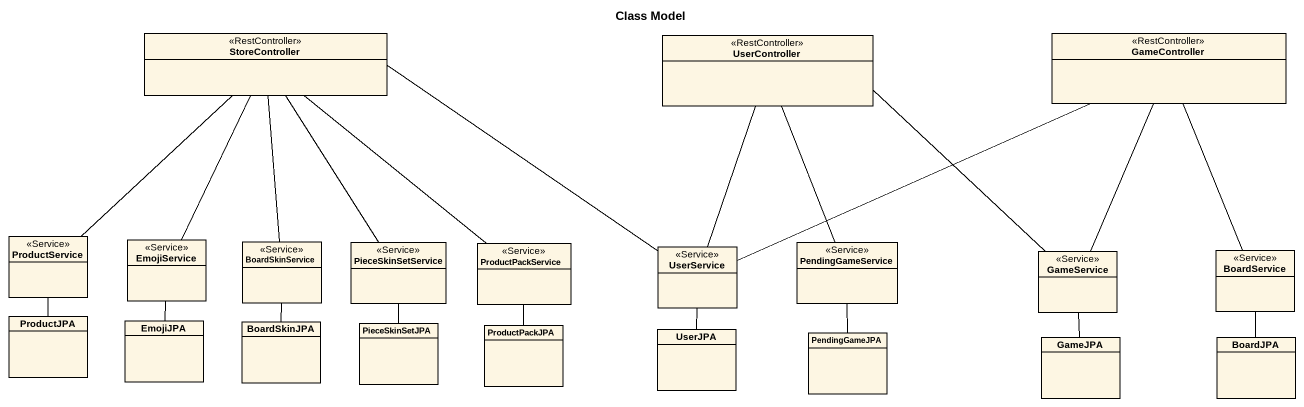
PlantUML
@startuml
title Class Model
hide circle
hide empty members
class StoreController <<RestController>>
class UserController <<RestController>>
class GameController <<RestController>>
class ProductService <<Service>>
class EmojiService <<Service>>
class BoardSkinService <<Service>>
class PieceSkinSetService <<Service>>
class ProductPackService <<Service>>
class UserService <<Service>>
class PendingGameService <<Service>>
class GameService <<Service>>
class BoardService <<Service>>
class ProductJPA
class EmojiJPA
class BoardSkinJPA
class PieceSkinSetJPA
class ProductPackJPA
class UserJPA
class PendingGameJPA
class GameJPA
class BoardJPA
StoreController -right- UserService
ProductService -up- StoreController
EmojiService -up- StoreController
BoardSkinService -up- StoreController
PieceSkinSetService -up- StoreController
ProductPackService -up- StoreController
UserService -up- UserController
UserService -right- GameController
PendingGameService -up- UserController
GameService -up- UserController
GameService -up- GameController
BoardService -up- GameController
ProductJPA -up- ProductService
EmojiJPA -up- EmojiService
BoardSkinJPA -up- BoardSkinService
PieceSkinSetJPA -up- PieceSkinSetService
ProductPackJPA -up- ProductPackService
UserJPA -up- UserService
PendingGameJPA -up- PendingGameService
GameJPA -up- GameService
BoardJPA -up- BoardService
@enduml
